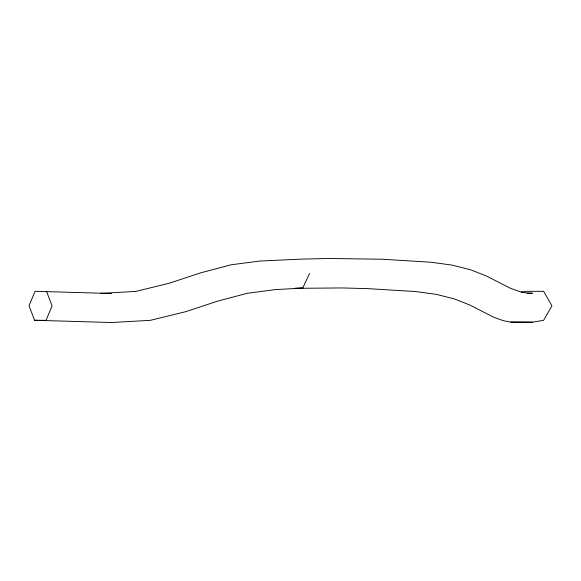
<?xml version="1.0" encoding="UTF-8"?>
<svg xmlns="http://www.w3.org/2000/svg" width="581" height="581" viewBox="0 0 581 581"><rect width="100%" height="100%" fill="white"/><g stroke="black" fill="none" stroke-linecap="round" stroke-linejoin="round"><path stroke-width="0.87" d="M527.185 293.202L532.436 293.202L527.425 293.122L520.104 291.749L510.583 288.35L486.428 276.019L470.632 269.78L452.018 265.081L430.652 262.198L382.109 259.235L329.238 258.487L301.844 259.097L259.533 261.065L230.962 264.82L200.757 272.823L169.064 283.274L135.867 291.401L100.535 293.39L111.523 293.507L35.042 291.292L29.05 305.751L34.562 320.276L111.596 322.513L150.399 320.327L185.542 311.728L217.635 301.147L247.295 293.289L275.271 289.614L302.759 288.074L309.564 273.375M521.172 292.141L526.967 291.313L543.62 291.321L551.95 305.817L543.634 320.305L532.45 322.194L510.801 322.099L503.451 320.727L493.835 317.291L469.753 304.996L454.327 298.903L436.273 294.349L415.48 291.546L367.671 288.626L341.948 287.944L295.468 288.329M295.068 288.292L302.759 288.074M510.801 322.099L532.45 322.194M34.562 320.276L46.066 320.327L52.058 305.867L46.545 291.342"/></g></svg>
